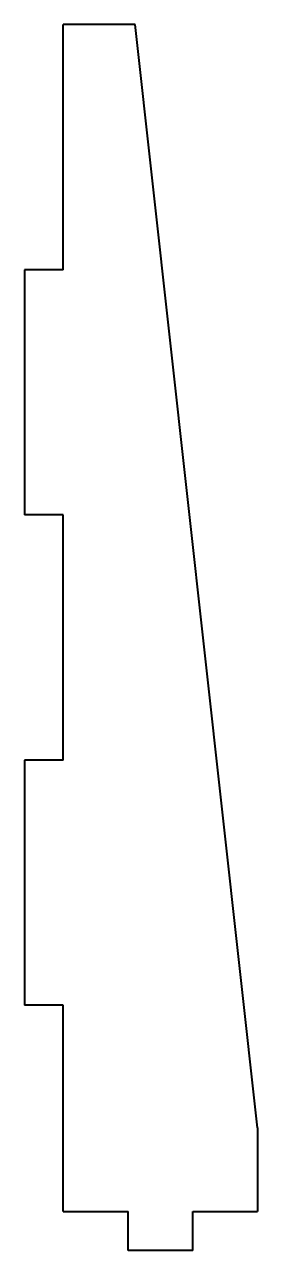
# Model space of a CAD drawing. Header units: inches. Extents: x 8.75 to 9.5, y 0 to 3.94.
import ezdxf

# ---------------------------------------------------------------- set-up
doc = ezdxf.new("R2010")
doc.units = ezdxf.units.IN
doc.header["$MEASUREMENT"] = 0
doc.layers.add('Visible', color=7, linetype='Continuous', lineweight=40)

msp = doc.modelspace()

# ---------------------------------------------------------------- linework, layer by layer
at = {"layer": 'Visible'}
for p, q in [((9.1063, 3.937, 1.25), (8.875, 3.937, 1.25)), ((8.875, 3.1496, 1.25), (8.875, 3.937, 1.25)), ((9.5, 0.3937, 1.25), (9.1063, 3.937, 1.25)), ((8.875, 3.1496, 1.25), (8.75, 3.1496, 1.25)), ((8.75, 3.1496, 1.25), (8.75, 2.3622, 1.25)), ((8.875, 2.3622, 1.25), (8.75, 2.3622, 1.25)), ((8.875, 1.5748, 1.25), (8.875, 2.3622, 1.25)), ((8.875, 1.5748, 1.25), (8.75, 1.5748, 1.25)), ((8.75, 1.5748, 1.25), (8.75, 0.7874, 1.25)), ((8.875, 0.7874, 1.25), (8.75, 0.7874, 1.25)), ((8.875, 0.125, 1.25), (8.875, 0.7874, 1.25)), ((9.5, 0.3937, 1.25), (9.5, 0.125, 1.25)), ((8.875, 0.125, 1.25), (9.0833, 0.125, 1.25)), ((9.0833, 0, 1.25), (9.0833, 0.125, 1.25)), ((9.2917, 0, 1.25), (9.2917, 0.125, 1.25)), ((9.2917, 0.125, 1.25), (9.5, 0.125, 1.25)), ((9.2917, 0, 1.25), (9.0833, 0, 1.25))]:
    msp.add_line(p, q, dxfattribs=at)

doc.saveas('drawing.dxf')
